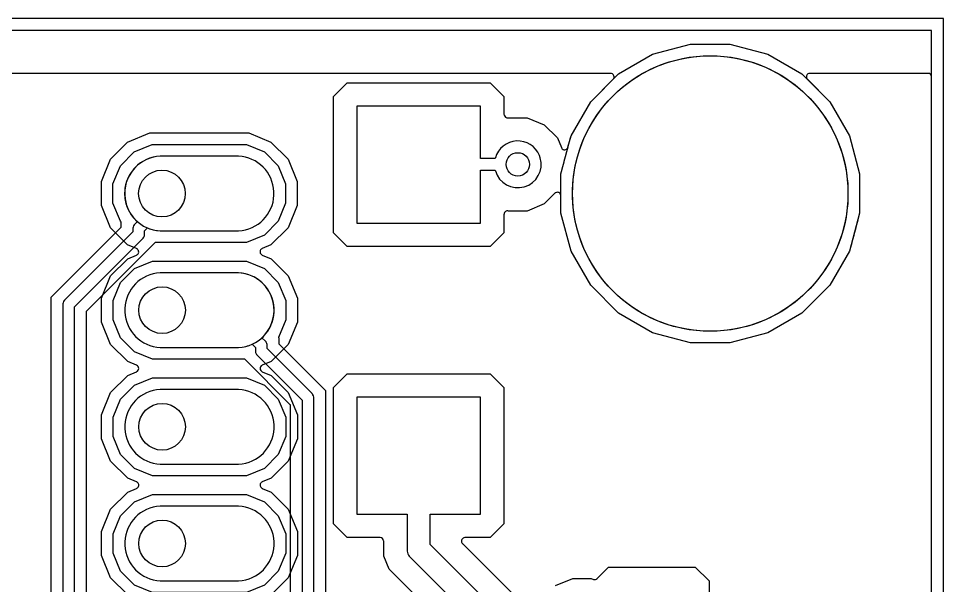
# Model space of a CAD drawing. Header units: millimetres. Extents: x 0 to 50.8, y 0 to 50.8.
# Drawn here: x 30.66 to 50.8, y 38.46 to 50.8 of the extents above; entities that cross this region are included whole.
import ezdxf

# ---------------------------------------------------------------- set-up
doc = ezdxf.new("R2010")
doc.units = ezdxf.units.MM

msp = doc.modelspace()

# ---------------------------------------------------------------- linework, layer by layer
at = {"layer": '16_copper'}
for points in [[(0.262, 0.258), (50.538, 0.258), (50.542, 0.261), (50.541, 0.261), (50.542, 0.262), (50.542, 50.538), (50.539, 50.542), (50.538, 50.541), (50.538, 50.542), (0.262, 50.542)], [(31.369, 31.909), (31.369, 44.735), (32.892, 46.258), (32.892, 46.26), (32.893, 46.26), (32.893, 46.367), (32.892, 46.368), (32.892, 46.369), (32.876, 46.386), (32.713, 46.778), (32.713, 47.202), (32.876, 47.594), (33.176, 47.894), (33.568, 48.057), (35.618, 48.057), (36.01, 47.894), (36.31, 47.594), (36.472, 47.202), (36.472, 46.778), (36.31, 46.386), (36.01, 46.086), (35.618, 45.923), (33.637, 45.923), (33.635, 45.922), (33.634, 45.922), (32.132, 44.42), (32.132, 44.419), (32.132, 44.419), (32.132, 44.419), (32.132, 44.418), (32.131, 44.418), (32.131, 32.806)], [(36.576, 10.954), (36.576, 42.386), (36.575, 42.387), (36.575, 42.388), (35.581, 43.382), (35.579, 43.382), (35.578, 43.383), (33.57, 43.383), (33.178, 43.546), (32.878, 43.846), (32.715, 44.238), (32.715, 44.662), (32.878, 45.054), (33.178, 45.354), (33.57, 45.517), (35.62, 45.517), (36.012, 45.354), (36.312, 45.054), (36.474, 44.662), (36.474, 44.238), (36.316, 43.855), (36.316, 43.855), (36.316, 43.855), (36.316, 43.855), (36.317, 43.852), (36.317, 43.851), (36.322, 43.846), (36.322, 43.72), (36.323, 43.719), (36.323, 43.718), (37.338, 42.703), (37.338, 10.637)]]:
    msp.add_lwpolyline(points, dxfattribs=at)
for points in [[(45.292, 43.736), (44.464, 43.958), (43.722, 44.386), (43.116, 44.992), (42.688, 45.734), (42.466, 46.562), (42.466, 47.418), (42.492, 47.517), (42.492, 47.517), (42.492, 47.517), (42.493, 47.521), (42.493, 47.521), (42.493, 47.521), (42.495, 47.525), (42.495, 47.525), (42.495, 47.525), (42.496, 47.529), (42.496, 47.529), (42.496, 47.529), (42.536, 47.681), (42.536, 47.681), (42.536, 47.681), (42.537, 47.685), (42.537, 47.685), (42.537, 47.685), (42.538, 47.689), (42.538, 47.689), (42.538, 47.689), (42.54, 47.693), (42.54, 47.693), (42.54, 47.693), (42.58, 47.845), (42.58, 47.845), (42.58, 47.845), (42.581, 47.849), (42.581, 47.849), (42.581, 47.849), (42.582, 47.853), (42.582, 47.853), (42.582, 47.853), (42.583, 47.857), (42.583, 47.857), (42.583, 47.857), (42.624, 48.009), (42.624, 48.009), (42.624, 48.009), (42.625, 48.013), (42.625, 48.013), (42.625, 48.013), (42.626, 48.017), (42.626, 48.017), (42.626, 48.017), (42.627, 48.021), (42.627, 48.021), (42.627, 48.021), (42.668, 48.173), (42.668, 48.173), (42.668, 48.173), (42.669, 48.177), (42.669, 48.177), (42.669, 48.177), (42.67, 48.181), (42.67, 48.181), (42.67, 48.181), (42.688, 48.246), (43.116, 48.988), (43.722, 49.594), (44.464, 50.022), (45.292, 50.244), (46.148, 50.244), (46.976, 50.022), (47.718, 49.594), (48.324, 48.988), (48.752, 48.246), (48.974, 47.418), (48.974, 46.562), (48.936, 46.419), (48.936, 46.419), (48.936, 46.419), (48.935, 46.415), (48.935, 46.415), (48.935, 46.415), (48.934, 46.411), (48.934, 46.411), (48.934, 46.411), (48.933, 46.407), (48.933, 46.407), (48.933, 46.407), (48.892, 46.255), (48.892, 46.255), (48.892, 46.255), (48.891, 46.251), (48.891, 46.251), (48.891, 46.251), (48.89, 46.247), (48.89, 46.247), (48.89, 46.247), (48.889, 46.243), (48.889, 46.243), (48.889, 46.243), (48.848, 46.091), (48.848, 46.091), (48.848, 46.091), (48.847, 46.087), (48.847, 46.087), (48.847, 46.087), (48.846, 46.083), (48.846, 46.083), (48.846, 46.083), (48.845, 46.079), (48.845, 46.079), (48.845, 46.079), (48.804, 45.927), (48.804, 45.927), (48.804, 45.927), (48.803, 45.923), (48.803, 45.923), (48.803, 45.923), (48.802, 45.919), (48.802, 45.919), (48.802, 45.919), (48.76, 45.763), (48.76, 45.763), (48.76, 45.763), (48.759, 45.759), (48.759, 45.759), (48.759, 45.759), (48.758, 45.755), (48.758, 45.755), (48.758, 45.755), (48.752, 45.734), (48.324, 44.992), (47.718, 44.386), (46.976, 43.958), (46.148, 43.736)], [(33.57, 40.843), (33.178, 41.006), (32.878, 41.306), (32.715, 41.698), (32.715, 42.122), (32.878, 42.514), (33.178, 42.814), (33.57, 42.977), (35.62, 42.977), (36.012, 42.814), (36.312, 42.514), (36.474, 42.122), (36.474, 41.698), (36.312, 41.306), (36.012, 41.006), (35.62, 40.843)], [(33.57, 38.303), (33.178, 38.466), (32.878, 38.766), (32.715, 39.158), (32.715, 39.582), (32.878, 39.974), (33.178, 40.274), (33.57, 40.437), (35.62, 40.437), (36.012, 40.274), (36.312, 39.974), (36.474, 39.582), (36.474, 39.158), (36.312, 38.766), (36.012, 38.466), (35.62, 38.303)]]:
    msp.add_lwpolyline(points, close=True, dxfattribs=at)
for points in [[(31.877, 31.75), (31.877, 44.524), (33.364, 46.011), (33.367, 46.015), (33.371, 46.019, 0.11143), (33.397, 46.069), (33.398, 46.076), (33.4, 46.086), (33.4, 46.095), (33.401, 46.101), (33.401, 46.175), (33.466, 46.24), (33.506, 46.224, 0.073764), (33.74, 46.177), (35.446, 46.177), (35.525, 46.185, 0.906347), (35.446, 47.803), (33.74, 47.803), (33.661, 47.795, 0.633244), (33.233, 46.387), (33.244, 46.378), (33.184, 46.318), (33.181, 46.314), (33.177, 46.31, 0.11143), (33.151, 46.26), (33.15, 46.253), (33.148, 46.243), (33.148, 46.234), (33.147, 46.228), (33.147, 46.154), (31.66, 44.667), (31.657, 44.663), (31.653, 44.659, 0.11143), (31.627, 44.609), (31.626, 44.602), (31.624, 44.592), (31.624, 44.583), (31.623, 44.577), (31.623, 31.803)], [(37.084, 10.795), (37.084, 42.545), (37.083, 42.55), (37.084, 42.556, 0.111436), (37.067, 42.609), (37.062, 42.615), (37.057, 42.623), (37.051, 42.63), (37.047, 42.635), (36.068, 43.614), (36.068, 43.688), (36.067, 43.693), (36.068, 43.699, 0.111436), (36.051, 43.752), (36.046, 43.758), (36.041, 43.766), (36.035, 43.773), (36.031, 43.778), (35.958, 43.851), (36.011, 43.904, 0.633242), (35.448, 45.263), (33.742, 45.263), (33.663, 45.255, 0.906347), (33.742, 43.637), (35.448, 43.637), (35.527, 43.645, 0.049127), (35.682, 43.684), (35.741, 43.708), (35.814, 43.635), (35.814, 43.561, 0.133078), (35.831, 43.497), (35.836, 43.491), (35.841, 43.483), (35.847, 43.476), (35.851, 43.471), (36.83, 42.492), (36.83, 10.848)]]:
    msp.add_lwpolyline(points, format="xyb", dxfattribs=at)
for points in [[(35.527, 41.105, 0.906347), (35.448, 42.723), (33.742, 42.723), (33.663, 42.715, 0.906347), (33.742, 41.097), (35.448, 41.097)], [(35.527, 38.565, 0.906347), (35.448, 40.183), (33.742, 40.183), (33.663, 40.175, 0.906347), (33.742, 38.557), (35.448, 38.557)]]:
    msp.add_lwpolyline(points, format="xyb", close=True, dxfattribs=at)
at = {"layer": '1_copper'}
for points in [[(50.542, 3.476), (50.542, 49.53), (50.541, 49.536, 0.392588), (50.466, 49.606), (47.89, 49.606), (47.887, 49.606), (47.884, 49.606, 0.54841), (47.823, 49.493), (47.828, 49.486), (47.832, 49.48, 0.015772), (47.836, 49.476), (48.324, 48.988), (48.752, 48.246), (48.974, 47.418), (48.974, 46.562), (48.752, 45.734), (48.324, 44.992), (47.718, 44.386), (46.976, 43.958), (46.148, 43.736), (45.292, 43.736), (44.464, 43.958), (43.722, 44.386), (43.116, 44.992), (42.688, 45.734), (42.466, 46.562), (42.466, 46.941), (42.466, 46.944), (42.466, 46.947, 0.54841), (42.353, 47.008), (42.346, 47.002), (42.339, 46.998, 0.015772), (42.336, 46.995), (42.105, 46.764), (41.731, 46.609), (41.323, 46.609), (41.315, 46.611, 0.383456), (41.23, 46.554), (41.229, 46.546), (41.229, 46.545, 0.013433), (41.229, 46.541), (41.228, 46.536), (41.228, 46.135), (40.93, 45.837), (37.81, 45.837), (37.512, 46.135), (37.512, 49.105), (37.81, 49.403), (40.93, 49.403), (41.228, 49.105), (41.228, 48.714), (41.229, 48.704), (41.23, 48.695, 0.350999), (41.316, 48.639), (41.323, 48.641), (41.323, 48.641), (41.731, 48.641), (42.105, 48.486), (42.39, 48.201), (42.478, 47.99), (42.482, 47.983), (42.485, 47.976, 0.575124), (42.616, 47.985), (42.619, 47.992), (42.622, 47.999), (42.688, 48.246), (43.116, 48.988), (43.604, 49.476), (43.606, 49.478), (43.608, 49.48, 0.54841), (43.571, 49.603), (43.562, 49.605), (43.555, 49.606, 0.01577), (43.55, 49.606), (5.98, 49.606)], [(33.034, 38.25), (32.662, 38.622), (32.461, 39.107), (32.461, 39.633), (32.662, 40.118), (33.034, 40.49), (33.227, 40.57), (33.229, 40.571), (33.232, 40.572, 0.548412), (33.245, 40.7), (33.237, 40.704), (33.231, 40.708, 0.015766), (33.227, 40.71), (33.034, 40.79), (32.662, 41.162), (32.461, 41.647), (32.461, 42.173), (32.662, 42.658), (33.034, 43.03), (33.227, 43.11), (33.229, 43.111), (33.232, 43.112, 0.641563), (33.227, 43.25), (33.034, 43.33), (32.662, 43.702), (32.461, 44.187), (32.461, 44.713), (32.662, 45.198), (33.034, 45.57), (33.226, 45.649), (33.228, 45.651), (33.231, 45.652, 0.5484), (33.244, 45.779), (33.236, 45.784), (33.23, 45.788, 0.015775), (33.226, 45.79), (33.032, 45.87), (32.66, 46.242), (32.459, 46.727), (32.459, 47.253), (32.66, 47.738), (33.032, 48.11), (33.517, 48.311), (35.668, 48.311), (36.154, 48.11), (36.525, 47.738), (36.726, 47.253), (36.726, 46.727), (36.525, 46.242), (36.154, 45.87), (35.962, 45.791), (35.959, 45.789), (35.957, 45.788, 0.5484), (35.944, 45.661), (35.951, 45.656), (35.958, 45.652, 0.015775), (35.962, 45.65), (36.156, 45.57), (36.527, 45.198), (36.728, 44.713), (36.728, 44.187), (36.527, 43.702), (36.156, 43.33), (35.963, 43.25), (35.96, 43.249), (35.958, 43.248, 0.641563), (35.963, 43.11), (36.156, 43.03), (36.527, 42.658), (36.728, 42.173), (36.728, 41.647), (36.527, 41.162), (36.156, 40.79), (35.963, 40.71), (35.96, 40.709), (35.958, 40.708, 0.5484), (35.945, 40.58), (35.952, 40.576), (35.959, 40.572, 0.015775), (35.963, 40.57), (36.156, 40.49), (36.527, 40.118), (36.728, 39.633), (36.728, 39.107), (36.527, 38.622), (36.156, 38.25)], [(41.507, 36.029), (38.724, 38.811), (38.608, 39.091), (38.608, 39.421), (38.607, 39.426, 0.392588), (38.532, 39.497), (37.81, 39.497), (37.512, 39.795), (37.512, 42.765), (37.81, 43.063), (40.93, 43.063), (41.228, 42.765), (41.228, 39.795), (40.93, 39.497), (40.378, 39.497), (40.375, 39.497), (40.372, 39.497, 0.54841), (40.311, 39.384), (40.316, 39.377), (40.32, 39.37, 0.015772), (40.324, 39.367), (41.825, 37.865)], [(42.471, 36.502), (39.624, 39.348), (39.624, 40.005), (40.72, 40.005), (40.72, 42.555), (38.02, 42.555), (38.02, 40.005), (39.116, 40.005), (39.116, 39.243), (39.118, 39.224), (39.119, 39.204, 0.118891), (39.164, 39.094), (39.19, 39.064), (39.19, 39.063), (39.19, 39.063), (42.037, 36.217)], [(42.35, 38.453), (42.724, 38.608), (43.128, 38.608), (43.174, 38.589, 0.229642), (43.24, 38.593), (43.249, 38.599), (43.255, 38.604, 0.007896), (43.257, 38.605), (43.505, 38.853), (45.395, 38.853), (45.693, 38.555), (45.693, 36.865)]]:
    msp.add_lwpolyline(points, format="xyb", dxfattribs=at)
for points in [[(40.72, 47.498), (41.037, 47.498), (41.04, 47.484, 1), (42.018, 47.766), (41.999, 47.82, 0.709538), (41.04, 47.766), (41.037, 47.752), (40.72, 47.752), (40.72, 48.895), (38.02, 48.895), (38.02, 46.345), (40.72, 46.345)], [(35.525, 46.185, 0.906347), (35.446, 47.803), (33.74, 47.803), (33.661, 47.795, 0.906347), (33.74, 46.177), (35.446, 46.177)], [(35.527, 43.645, 0.906347), (35.448, 45.263), (33.742, 45.263), (33.663, 45.255, 0.906347), (33.742, 43.637), (35.448, 43.637)], [(35.527, 41.105, 0.906347), (35.448, 42.723), (33.742, 42.723), (33.663, 42.715, 0.906347), (33.742, 41.097), (35.448, 41.097)], [(35.527, 38.565, 0.906347), (35.448, 40.183), (33.742, 40.183), (33.663, 40.175, 0.906347), (33.742, 38.557), (35.448, 38.557)]]:
    msp.add_lwpolyline(points, format="xyb", close=True, dxfattribs=at)
at = {"layer": 'drills_NPTH'}
msp.add_circle((45.72, 46.99), 3, dxfattribs=at)
at = {"layer": 'drills_PTH'}
for centre in [(33.78, 46.99), (33.782, 44.45), (33.782, 41.91), (33.782, 39.37)]:
    msp.add_circle(centre, 0.508, dxfattribs=at)
at = {"layer": 'drills_via_1_16'}
msp.add_circle((41.529, 47.625), 0.254, dxfattribs=at)
at = {"layer": 'holes'}
msp.add_lwpolyline([(48.72, 46.916), (48.713, 46.769), (48.698, 46.623), (48.677, 46.477), (48.648, 46.332), (48.612, 46.19), (48.569, 46.049), (48.52, 45.91), (48.463, 45.774), (48.4, 45.641), (48.331, 45.511), (48.255, 45.385), (48.173, 45.262), (48.086, 45.144), (47.992, 45.03), (47.893, 44.921), (47.789, 44.817), (47.68, 44.718), (47.566, 44.624), (47.448, 44.537), (47.325, 44.455), (47.199, 44.379), (47.069, 44.31), (46.936, 44.247), (46.8, 44.19), (46.661, 44.141), (46.52, 44.098), (46.378, 44.062), (46.233, 44.033), (46.087, 44.012), (45.941, 43.997), (45.794, 43.99), (45.646, 43.99), (45.499, 43.997), (45.353, 44.012), (45.207, 44.033), (45.062, 44.062), (44.92, 44.098), (44.779, 44.141), (44.64, 44.19), (44.504, 44.247), (44.371, 44.31), (44.241, 44.379), (44.115, 44.455), (43.992, 44.537), (43.874, 44.624), (43.76, 44.718), (43.651, 44.817), (43.547, 44.921), (43.448, 45.03), (43.354, 45.144), (43.267, 45.262), (43.185, 45.385), (43.109, 45.511), (43.04, 45.641), (42.977, 45.774), (42.92, 45.91), (42.871, 46.049), (42.828, 46.19), (42.792, 46.332), (42.763, 46.477), (42.742, 46.623), (42.727, 46.769), (42.72, 46.916), (42.72, 47.064), (42.727, 47.211), (42.742, 47.357), (42.763, 47.503), (42.792, 47.648), (42.828, 47.79), (42.871, 47.931), (42.92, 48.07), (42.977, 48.206), (43.04, 48.339), (43.109, 48.469), (43.185, 48.595), (43.267, 48.718), (43.354, 48.836), (43.448, 48.95), (43.547, 49.059), (43.651, 49.163), (43.76, 49.262), (43.874, 49.356), (43.992, 49.443), (44.115, 49.525), (44.241, 49.601), (44.371, 49.67), (44.504, 49.733), (44.64, 49.79), (44.779, 49.839), (44.92, 49.882), (45.062, 49.918), (45.207, 49.947), (45.353, 49.968), (45.499, 49.983), (45.646, 49.99), (45.794, 49.99), (45.941, 49.983), (46.087, 49.968), (46.233, 49.947), (46.378, 49.918), (46.52, 49.882), (46.661, 49.839), (46.8, 49.79), (46.936, 49.733), (47.069, 49.67), (47.199, 49.601), (47.325, 49.525), (47.448, 49.443), (47.566, 49.356), (47.68, 49.262), (47.789, 49.163), (47.893, 49.059), (47.992, 48.95), (48.086, 48.836), (48.173, 48.718), (48.255, 48.595), (48.331, 48.469), (48.4, 48.339), (48.463, 48.206), (48.52, 48.07), (48.569, 47.931), (48.612, 47.79), (48.648, 47.648), (48.677, 47.503), (48.698, 47.357), (48.713, 47.211), (48.72, 47.064), (48.72, 46.916)], close=True, dxfattribs=at)
at = {"layer": 'outline'}
msp.add_lwpolyline([(0, 0), (50.8, 0), (50.8, 50.8), (0, 50.8), (0, 0)], close=True, dxfattribs=at)

doc.saveas('drawing.dxf')
